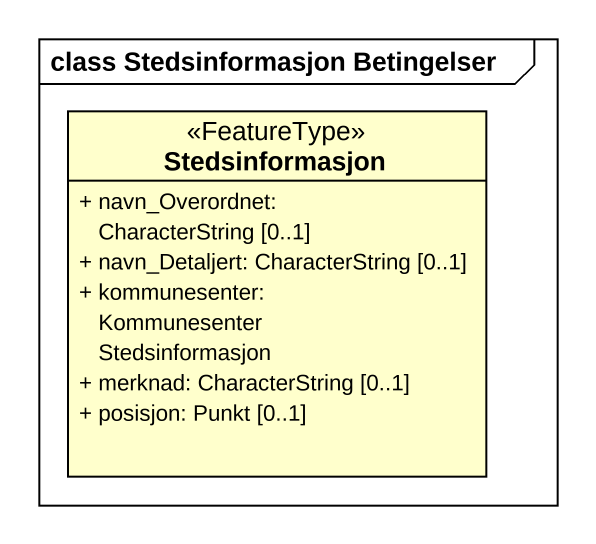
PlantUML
@startuml
mainframe class Stedsinformasjon Betingelser
hide circle
hide empty members
skinparam classAttributeIconSize 0
class Stedsinformasjon <<FeatureType>> {
  + navn_Overordnet: CharacterString [0..1]
  + navn_Detaljert: CharacterString [0..1]
  + kommunesenter: KommunesenterStedsinformasjon
  + merknad: CharacterString [0..1]
  + posisjon: Punkt [0..1]
}
@enduml
